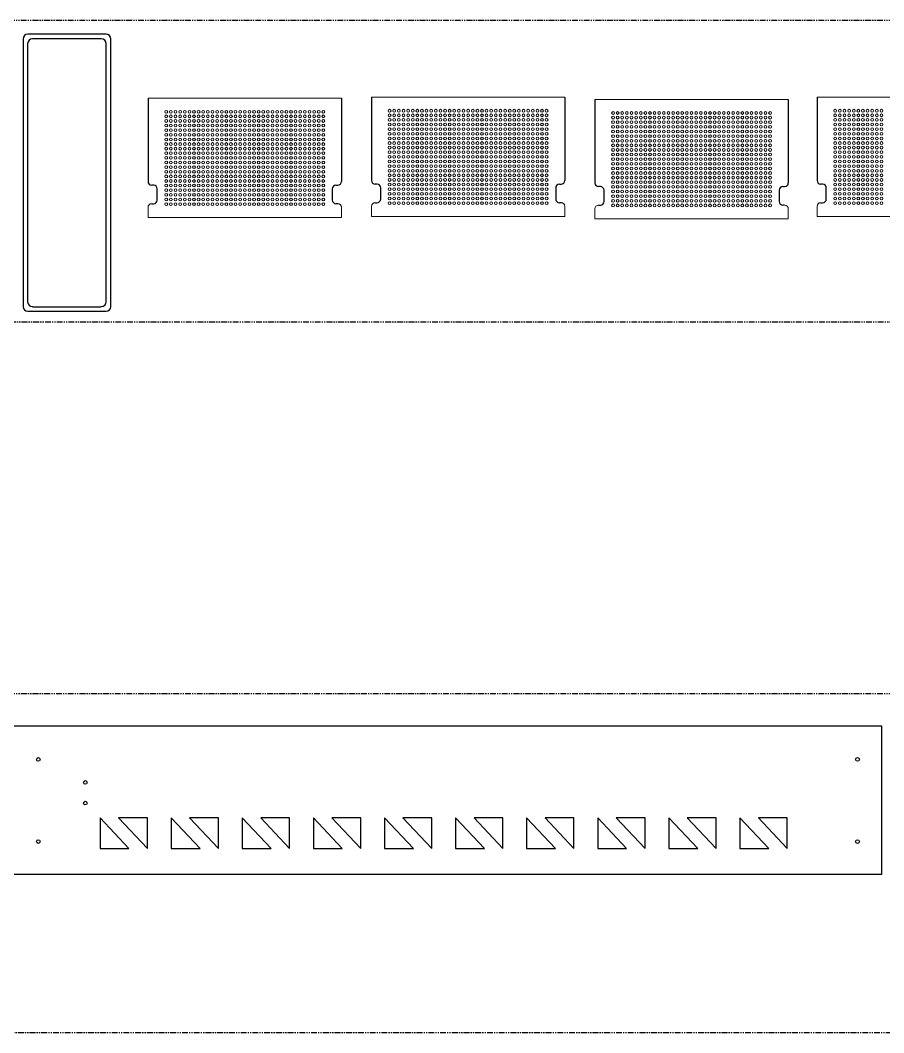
# Model space of a CAD drawing. Header units: millimetres. Extents: x -7 to 2412, y -1919 to -35.
# Drawn here: x 465 to 1400, y -1919 to -822 of the extents above; entities that cross this region are included whole.
import ezdxf

# ---------------------------------------------------------------- set-up
doc = ezdxf.new("R2010")
doc.units = ezdxf.units.MM
doc.linetypes.add('PHANTOM', pattern=[12.7, 6.35, -1.27, 1.27, -1.27, 1.27, -1.27])
doc.layers.add('Network', color=7, linetype='PHANTOM')
doc.layers.add('Outer Shell', color=10, linetype='Continuous')

# ---------------------------------------------------------------- blocks, each defined once
blk = doc.blocks.new('*U42')
at = {"layer": 'Outer Shell'}
for p, q in [((-51.3, 33.2), (-51.3, 0)), ((-20, 0), (-51.3, 33.2)), ((0, 33.2), (-31.3, 33.2)), ((-31.3, 33.2), (0, 0)), ((0, 0), (0, 33.2)), ((-51.3, 0), (-20, 0))]:
    blk.add_line(p, q, dxfattribs=at)
blk = doc.blocks.new('*U43')
at = {"layer": 'Network', "color": 0, "linetype": 'ByBlock', "lineweight": -2, "transparency": 16777216}
for p in [(569, -284.4), (646, -284.4), (723, -284.4), (800, -284.4), (877, -284.4), (954, -284.4), (1030.9, -284.4), (1107.9, -284.4), (1184.9, -284.4), (1261.9, -284.4)]:
    blk.add_blockref('*U42', p, dxfattribs=at)

msp = doc.modelspace()

# ---------------------------------------------------------------- linework, layer by layer
at = {"layer": 'Network'}
for points in [[(439.8, -822.3), (1628.1, -822.3), (1628.1, -1149.3), (439.8, -1149.3)], [(-4.6, -1551.3), (2411.5, -1551.3), (2411.5, -1918.6), (-4.6, -1918.6)]]:
    msp.add_lwpolyline(points, close=True, dxfattribs=at)
at = {"layer": 'Outer Shell'}
for p, q in [((552.4, -842.4), (477.9, -842.4)), ((472.7, -1127.1), (472.7, -847.6)), ((557.7, -1127.1), (557.7, -847.6)), ((603, -906.6), (603, -996.9)), ((812.5, -906.6), (812.5, -996.9)), ((844.9, -905.5), (844.9, -995.8)), ((1054.4, -905.5), (1054.4, -995.8)), ((1086.8, -908.1), (1086.8, -998.4)), ((1296.3, -908.1), (1296.3, -998.4)), ((1327.4, -905.5), (1327.4, -995.8)), ((609, -1000.9), (607, -1000.9)), ((613, -1016.9), (613, -1004.9)), ((802.5, -1004.9), (802.5, -1016.9)), ((806.5, -1000.9), (808.5, -1000.9)), ((850.9, -999.8), (848.9, -999.8)), ((854.9, -1015.8), (854.9, -1003.8)), ((1044.4, -1003.8), (1044.4, -1015.8)), ((1048.4, -999.8), (1050.4, -999.8)), ((1092.8, -1002.4), (1090.8, -1002.4)), ((1096.8, -1018.4), (1096.8, -1006.4)), ((1286.3, -1006.4), (1286.3, -1018.4)), ((1290.3, -1002.4), (1292.3, -1002.4)), ((1333.4, -999.8), (1331.4, -999.8)), ((1337.4, -1015.8), (1337.4, -1003.8)), ((607, -1020.9), (609, -1020.9)), ((808.5, -1020.9), (806.5, -1020.9)), ((848.9, -1019.8), (850.9, -1019.8)), ((1050.4, -1019.8), (1048.4, -1019.8)), ((1090.8, -1022.4), (1092.8, -1022.4)), ((1292.3, -1022.4), (1290.3, -1022.4)), ((1331.4, -1019.8), (1333.4, -1019.8)), ((477.9, -1132.4), (552.4, -1132.4)), ((1397.7, -1586.7), (457.7, -1586.7)), ((1397.7, -1746.7), (1397.7, -1586.7)), ((535.1, -1647.6), (535.1, -1647.6)), ((535.1, -1669.9), (535.1, -1669.9)), ((480.2, -1711.6), (480.2, -1711.6)), ((480.2, -1711.6), (480.2, -1711.6)), ((457.7, -1746.7), (1397.7, -1746.7)), ((646.3, -1746.7), (1397.7, -1746.7))]:
    msp.add_line(p, q, dxfattribs=at)
at = {"layer": 'Outer Shell', "linetype": 'Continuous', "lineweight": 15}
for p, q in [((603, -906.6), (812.5, -906.6)), ((844.9, -905.5), (1054.4, -905.5)), ((1086.8, -908.1), (1296.3, -908.1)), ((1327.4, -905.5), (1536.9, -905.5)), ((603, -1035.9), (603, -1024.9)), ((812.5, -1035.9), (812.5, -1024.9)), ((844.9, -1034.8), (844.9, -1023.8)), ((1054.4, -1034.8), (1054.4, -1023.8)), ((1086.8, -1037.4), (1086.8, -1026.4)), ((1296.3, -1037.4), (1296.3, -1026.4)), ((1327.4, -1034.8), (1327.4, -1023.8)), ((603, -1035.9), (812.5, -1035.9)), ((844.9, -1034.8), (1054.4, -1034.8)), ((1086.8, -1037.4), (1296.3, -1037.4)), ((1327.4, -1034.8), (1536.9, -1034.8))]:
    msp.add_line(p, q, dxfattribs=at)
at = {"layer": 'Outer Shell'}
for points in [[(467.7, -842.4), (467.7, -1132.4)], [(557.7, -837.4), (472.7, -837.4)], [(562.7, -1132.4), (562.7, -842.4)], [(472.7, -1137.4), (557.7, -1137.4)]]:
    msp.add_lwpolyline(points, dxfattribs=at)
at = {"layer": 'Outer Shell', "linetype": 'Continuous', "lineweight": 15}
for centre in [(622.8, -921.3), (627.8, -921.3), (632.8, -921.3), (637.8, -921.3), (642.8, -921.3), (647.8, -921.3), (652.8, -921.3), (657.8, -921.3), (662.8, -921.3), (667.8, -921.3), (672.8, -921.3), (677.8, -921.3), (682.8, -921.3), (687.8, -921.3), (692.8, -921.3), (697.8, -921.3), (702.8, -921.3), (707.8, -921.3), (712.8, -921.3), (717.8, -921.3), (722.8, -921.3), (727.8, -921.3), (732.8, -921.3), (737.8, -921.3), (742.8, -921.3), (747.8, -921.3), (752.8, -921.3), (757.8, -921.3), (762.8, -921.3), (767.8, -921.3), (772.8, -921.3), (777.8, -921.3), (782.8, -921.3), (787.8, -921.3), (792.8, -921.3), (864.6, -920.2), (869.6, -920.2), (874.6, -920.2), (879.6, -920.2), (884.6, -920.2), (889.6, -920.2), (894.6, -920.2), (899.6, -920.2), (904.6, -920.2), (909.6, -920.2), (914.6, -920.2), (919.6, -920.2), (924.6, -920.2), (929.6, -920.2), (934.6, -920.2), (939.6, -920.2), (944.6, -920.2), (949.6, -920.2), (954.6, -920.2), (959.6, -920.2), (964.6, -920.2), (969.6, -920.2), (974.6, -920.2), (979.6, -920.2), (984.6, -920.2), (989.6, -920.2), (994.6, -920.2), (999.6, -920.2), (1004.6, -920.2), (1009.6, -920.2), (1014.6, -920.2), (1019.6, -920.2), (1024.6, -920.2), (1029.6, -920.2), (1034.6, -920.2), (1347.1, -920.2), (1352.1, -920.2), (1357.1, -920.2), (1362.1, -920.2), (1367.1, -920.2), (1372.1, -920.2), (1377.1, -920.2), (1382.1, -920.2), (1387.1, -920.2), (1392.1, -920.2), (1397.1, -920.2), (622.8, -926.3), (622.8, -931.3), (627.8, -926.3), (627.8, -931.3), (632.8, -926.3), (632.8, -931.3), (637.8, -926.3), (637.8, -931.3), (642.8, -926.3), (642.8, -931.3), (647.8, -926.3), (647.8, -931.3), (652.8, -926.3), (652.8, -931.3), (657.8, -926.3), (657.8, -931.3), (662.8, -926.3), (662.8, -931.3), (667.8, -926.3), (667.8, -931.3), (672.8, -926.3), (672.8, -931.3), (677.8, -926.3), (677.8, -931.3), (682.8, -926.3), (682.8, -931.3), (687.8, -926.3), (687.8, -931.3), (692.8, -926.3), (692.8, -931.3), (697.8, -926.3), (697.8, -931.3), (702.8, -926.3), (702.8, -931.3), (707.8, -926.3), (707.8, -931.3), (712.8, -926.3), (712.8, -931.3), (717.8, -926.3), (717.8, -931.3), (722.8, -926.3), (722.8, -931.3), (727.8, -926.3), (727.8, -931.3), (732.8, -926.3), (732.8, -931.3), (737.8, -926.3), (737.8, -931.3), (742.8, -926.3), (742.8, -931.3), (747.8, -926.3), (747.8, -931.3), (752.8, -926.3), (752.8, -931.3), (757.8, -926.3), (757.8, -931.3), (762.8, -926.3), (762.8, -931.3), (767.8, -926.3), (767.8, -931.3), (772.8, -926.3), (772.8, -931.3), (777.8, -926.3), (777.8, -931.3), (782.8, -926.3), (782.8, -931.3), (787.8, -926.3), (787.8, -931.3), (792.8, -926.3), (792.8, -931.3), (864.6, -925.2), (864.6, -930.2), (869.6, -925.2), (869.6, -930.2), (874.6, -925.2), (874.6, -930.2), (879.6, -925.2), (879.6, -930.2), (884.6, -925.2), (884.6, -930.2), (889.6, -925.2), (889.6, -930.2), (894.6, -925.2), (894.6, -930.2), (899.6, -925.2), (899.6, -930.2), (904.6, -925.2), (904.6, -930.2), (909.6, -925.2), (909.6, -930.2), (914.6, -925.2), (914.6, -930.2), (919.6, -925.2), (919.6, -930.2), (924.6, -925.2), (924.6, -930.2), (929.6, -925.2), (929.6, -930.2), (934.6, -925.2), (934.6, -930.2), (939.6, -925.2), (939.6, -930.2), (944.6, -925.2), (944.6, -930.2), (949.6, -925.2), (949.6, -930.2), (954.6, -925.2), (954.6, -930.2), (959.6, -925.2), (959.6, -930.2), (964.6, -925.2), (964.6, -930.2), (969.6, -925.2), (969.6, -930.2), (974.6, -925.2), (974.6, -930.2), (979.6, -925.2), (979.6, -930.2), (984.6, -925.2), (984.6, -930.2), (989.6, -925.2), (989.6, -930.2), (994.6, -925.2), (994.6, -930.2), (999.6, -925.2), (999.6, -930.2), (1004.6, -925.2), (1004.6, -930.2), (1009.6, -925.2), (1009.6, -930.2), (1014.6, -925.2), (1014.6, -930.2), (1019.6, -925.2), (1019.6, -930.2), (1024.6, -925.2), (1024.6, -930.2), (1029.6, -925.2), (1029.6, -930.2), (1034.6, -925.2), (1034.6, -930.2), (1106.5, -922.7), (1106.5, -927.7), (1106.5, -932.7), (1111.5, -922.7), (1111.5, -927.7), (1111.5, -932.7), (1116.5, -922.7), (1116.5, -927.7), (1116.5, -932.7), (1121.5, -922.7), (1121.5, -927.7), (1121.5, -932.7), (1126.5, -922.7), (1126.5, -927.7), (1126.5, -932.7), (1131.5, -922.7), (1131.5, -927.7), (1131.5, -932.7), (1136.5, -922.7), (1136.5, -927.7), (1136.5, -932.7), (1141.5, -922.7), (1141.5, -927.7), (1141.5, -932.7), (1146.5, -922.7), (1146.5, -927.7), (1146.5, -932.7), (1151.5, -922.7), (1151.5, -927.7), (1151.5, -932.7), (1156.5, -922.7), (1156.5, -927.7), (1156.5, -932.7), (1161.5, -922.7), (1161.5, -927.7), (1161.5, -932.7), (1166.5, -922.7), (1166.5, -927.7), (1166.5, -932.7), (1171.5, -922.7), (1171.5, -927.7), (1171.5, -932.7), (1176.5, -922.7), (1176.5, -927.7), (1176.5, -932.7), (1181.5, -922.7), (1181.5, -927.7), (1181.5, -932.7), (1186.5, -922.7), (1186.5, -927.7), (1186.5, -932.7), (1191.5, -922.7), (1191.5, -927.7), (1191.5, -932.7), (1196.5, -922.7), (1196.5, -927.7), (1196.5, -932.7), (1201.5, -922.7), (1201.5, -927.7), (1201.5, -932.7), (1206.5, -922.7), (1206.5, -927.7), (1206.5, -932.7), (1211.5, -922.7), (1211.5, -927.7), (1211.5, -932.7), (1216.5, -922.7), (1216.5, -927.7), (1216.5, -932.7), (1221.5, -922.7), (1221.5, -927.7), (1221.5, -932.7), (1226.5, -922.7), (1226.5, -927.7), (1226.5, -932.7), (1231.5, -922.7), (1231.5, -927.7), (1231.5, -932.7), (1236.5, -922.7), (1236.5, -927.7), (1236.5, -932.7), (1241.5, -922.7), (1241.5, -927.7), (1241.5, -932.7), (1246.5, -922.7), (1246.5, -927.7), (1246.5, -932.7), (1251.5, -922.7), (1251.5, -927.7), (1251.5, -932.7), (1256.5, -922.7), (1256.5, -927.7), (1256.5, -932.7), (1261.5, -922.7), (1261.5, -927.7), (1261.5, -932.7), (1266.5, -922.7), (1266.5, -927.7), (1266.5, -932.7), (1271.5, -922.7), (1271.5, -927.7), (1271.5, -932.7), (1276.5, -922.7), (1276.5, -927.7), (1276.5, -932.7), (1347.1, -925.2), (1347.1, -930.2), (1352.1, -925.2), (1352.1, -930.2), (1357.1, -925.2), (1357.1, -930.2), (1362.1, -925.2), (1362.1, -930.2), (1367.1, -925.2), (1367.1, -930.2), (1372.1, -925.2), (1372.1, -930.2), (1377.1, -925.2), (1377.1, -930.2), (1382.1, -925.2), (1382.1, -930.2), (1387.1, -925.2), (1387.1, -930.2), (1392.1, -925.2), (1392.1, -930.2), (1397.1, -925.2), (1397.1, -930.2), (622.8, -936.3), (622.8, -941.3), (627.8, -936.3), (627.8, -941.3), (632.8, -936.3), (632.8, -941.3), (637.8, -936.3), (637.8, -941.3), (642.8, -936.3), (642.8, -941.3), (647.8, -936.3), (647.8, -941.3), (652.8, -936.3), (652.8, -941.3), (657.8, -936.3), (657.8, -941.3), (662.8, -936.3), (662.8, -941.3), (667.8, -936.3), (667.8, -941.3), (672.8, -936.3), (672.8, -941.3), (677.8, -936.3), (677.8, -941.3), (682.8, -936.3), (682.8, -941.3), (687.8, -936.3), (687.8, -941.3), (692.8, -936.3), (692.8, -941.3), (697.8, -936.3), (697.8, -941.3), (702.8, -936.3), (702.8, -941.3), (707.8, -936.3), (707.8, -941.3), (712.8, -936.3), (712.8, -941.3), (717.8, -936.3), (717.8, -941.3), (722.8, -936.3), (722.8, -941.3), (727.8, -936.3), (727.8, -941.3), (732.8, -936.3), (732.8, -941.3), (737.8, -936.3), (737.8, -941.3), (742.8, -936.3), (742.8, -941.3), (747.8, -936.3), (747.8, -941.3), (752.8, -936.3), (752.8, -941.3), (757.8, -936.3), (757.8, -941.3), (762.8, -936.3), (762.8, -941.3), (767.8, -936.3), (767.8, -941.3), (772.8, -936.3), (772.8, -941.3), (777.8, -936.3), (777.8, -941.3), (782.8, -936.3), (782.8, -941.3), (787.8, -936.3), (787.8, -941.3), (792.8, -936.3), (792.8, -941.3), (864.6, -935.2), (864.6, -940.2), (869.6, -935.2), (869.6, -940.2), (874.6, -935.2), (874.6, -940.2), (879.6, -935.2), (879.6, -940.2), (884.6, -935.2), (884.6, -940.2), (889.6, -935.2), (889.6, -940.2), (894.6, -935.2), (894.6, -940.2), (899.6, -935.2), (899.6, -940.2), (904.6, -935.2), (904.6, -940.2), (909.6, -935.2), (909.6, -940.2), (914.6, -935.2), (914.6, -940.2), (919.6, -935.2), (919.6, -940.2), (924.6, -935.2), (924.6, -940.2), (929.6, -935.2), (929.6, -940.2), (934.6, -935.2), (934.6, -940.2), (939.6, -935.2), (939.6, -940.2), (944.6, -935.2), (944.6, -940.2), (949.6, -935.2), (949.6, -940.2), (954.6, -935.2), (954.6, -940.2), (959.6, -935.2), (959.6, -940.2), (964.6, -935.2), (964.6, -940.2), (969.6, -935.2), (969.6, -940.2), (974.6, -935.2), (974.6, -940.2), (979.6, -935.2), (979.6, -940.2), (984.6, -935.2), (984.6, -940.2), (989.6, -935.2), (989.6, -940.2), (994.6, -935.2), (994.6, -940.2), (999.6, -935.2), (999.6, -940.2), (1004.6, -935.2), (1004.6, -940.2), (1009.6, -935.2), (1009.6, -940.2), (1014.6, -935.2), (1014.6, -940.2), (1019.6, -935.2), (1019.6, -940.2), (1024.6, -935.2), (1024.6, -940.2), (1029.6, -935.2), (1029.6, -940.2), (1034.6, -935.2), (1034.6, -940.2), (1106.5, -937.7), (1106.5, -942.7), (1111.5, -937.7), (1111.5, -942.7), (1116.5, -937.7), (1116.5, -942.7), (1121.5, -937.7), (1121.5, -942.7), (1126.5, -937.7), (1126.5, -942.7), (1131.5, -937.7), (1131.5, -942.7), (1136.5, -937.7), (1136.5, -942.7), (1141.5, -937.7), (1141.5, -942.7), (1146.5, -937.7), (1146.5, -942.7), (1151.5, -937.7), (1151.5, -942.7), (1156.5, -937.7), (1156.5, -942.7), (1161.5, -937.7), (1161.5, -942.7), (1166.5, -937.7), (1166.5, -942.7), (1171.5, -937.7), (1171.5, -942.7), (1176.5, -937.7), (1176.5, -942.7), (1181.5, -937.7), (1181.5, -942.7), (1186.5, -937.7), (1186.5, -942.7), (1191.5, -937.7), (1191.5, -942.7), (1196.5, -937.7), (1196.5, -942.7), (1201.5, -937.7), (1201.5, -942.7), (1206.5, -937.7), (1206.5, -942.7), (1211.5, -937.7), (1211.5, -942.7), (1216.5, -937.7), (1216.5, -942.7), (1221.5, -937.7), (1221.5, -942.7), (1226.5, -937.7), (1226.5, -942.7), (1231.5, -937.7), (1231.5, -942.7), (1236.5, -937.7), (1236.5, -942.7), (1241.5, -937.7), (1241.5, -942.7), (1246.5, -937.7), (1246.5, -942.7), (1251.5, -937.7), (1251.5, -942.7), (1256.5, -937.7), (1256.5, -942.7), (1261.5, -937.7), (1261.5, -942.7), (1266.5, -937.7), (1266.5, -942.7), (1271.5, -937.7), (1271.5, -942.7), (1276.5, -937.7), (1276.5, -942.7), (1347.1, -935.2), (1347.1, -940.2), (1352.1, -935.2), (1352.1, -940.2), (1357.1, -935.2), (1357.1, -940.2), (1362.1, -935.2), (1362.1, -940.2), (1367.1, -935.2), (1367.1, -940.2), (1372.1, -935.2), (1372.1, -940.2), (1377.1, -935.2), (1377.1, -940.2), (1382.1, -935.2), (1382.1, -940.2), (1387.1, -935.2), (1387.1, -940.2), (1392.1, -935.2), (1392.1, -940.2), (1397.1, -935.2), (1397.1, -940.2), (622.8, -946.3), (622.8, -951.3), (627.8, -946.3), (627.8, -951.3), (632.8, -946.3), (632.8, -951.3), (637.8, -946.3), (637.8, -951.3), (642.8, -946.3), (642.8, -951.3), (647.8, -946.3), (647.8, -951.3), (652.8, -946.3), (652.8, -951.3), (657.8, -946.3), (657.8, -951.3), (662.8, -946.3), (662.8, -951.3), (667.8, -946.3), (667.8, -951.3), (672.8, -946.3), (672.8, -951.3), (677.8, -946.3), (677.8, -951.3), (682.8, -946.3), (682.8, -951.3), (687.8, -946.3), (687.8, -951.3), (692.8, -946.3), (692.8, -951.3), (697.8, -946.3), (697.8, -951.3), (702.8, -946.3), (702.8, -951.3), (707.8, -946.3), (707.8, -951.3), (712.8, -946.3), (712.8, -951.3), (717.8, -946.3), (717.8, -951.3), (722.8, -946.3), (722.8, -951.3), (727.8, -946.3), (727.8, -951.3), (732.8, -946.3), (732.8, -951.3), (737.8, -946.3), (737.8, -951.3), (742.8, -946.3), (742.8, -951.3), (747.8, -946.3), (747.8, -951.3), (752.8, -946.3), (752.8, -951.3), (757.8, -946.3), (757.8, -951.3), (762.8, -946.3), (762.8, -951.3), (767.8, -946.3), (767.8, -951.3), (772.8, -946.3), (772.8, -951.3), (777.8, -946.3), (777.8, -951.3), (782.8, -946.3), (782.8, -951.3), (787.8, -946.3), (787.8, -951.3), (792.8, -946.3), (792.8, -951.3), (864.6, -945.2), (864.6, -950.2), (864.6, -955.2), (869.6, -945.2), (869.6, -950.2), (869.6, -955.2), (874.6, -945.2), (874.6, -950.2), (874.6, -955.2), (879.6, -945.2), (879.6, -950.2), (879.6, -955.2), (884.6, -945.2), (884.6, -950.2), (884.6, -955.2), (889.6, -945.2), (889.6, -950.2), (889.6, -955.2), (894.6, -945.2), (894.6, -950.2), (894.6, -955.2), (899.6, -945.2), (899.6, -950.2), (899.6, -955.2), (904.6, -945.2), (904.6, -950.2), (904.6, -955.2), (909.6, -945.2), (909.6, -950.2), (909.6, -955.2), (914.6, -945.2), (914.6, -950.2), (914.6, -955.2), (919.6, -945.2), (919.6, -950.2), (919.6, -955.2), (924.6, -945.2), (924.6, -950.2), (924.6, -955.2), (929.6, -945.2), (929.6, -950.2), (929.6, -955.2), (934.6, -945.2), (934.6, -950.2), (934.6, -955.2), (939.6, -945.2), (939.6, -950.2), (939.6, -955.2), (944.6, -945.2), (944.6, -950.2), (944.6, -955.2), (949.6, -945.2), (949.6, -950.2), (949.6, -955.2), (954.6, -945.2), (954.6, -950.2), (954.6, -955.2), (959.6, -945.2), (959.6, -950.2), (959.6, -955.2), (964.6, -945.2), (964.6, -950.2), (964.6, -955.2), (969.6, -945.2), (969.6, -950.2), (969.6, -955.2), (974.6, -945.2), (974.6, -950.2), (974.6, -955.2), (979.6, -945.2), (979.6, -950.2), (979.6, -955.2), (984.6, -945.2), (984.6, -950.2), (984.6, -955.2), (989.6, -945.2), (989.6, -950.2), (989.6, -955.2), (994.6, -945.2), (994.6, -950.2), (994.6, -955.2), (999.6, -945.2), (999.6, -950.2), (999.6, -955.2), (1004.6, -945.2), (1004.6, -950.2), (1004.6, -955.2), (1009.6, -945.2), (1009.6, -950.2), (1009.6, -955.2), (1014.6, -945.2), (1014.6, -950.2), (1014.6, -955.2), (1019.6, -945.2), (1019.6, -950.2), (1019.6, -955.2), (1024.6, -945.2), (1024.6, -950.2), (1024.6, -955.2), (1029.6, -945.2), (1029.6, -950.2), (1029.6, -955.2), (1034.6, -945.2), (1034.6, -950.2), (1034.6, -955.2), (1106.5, -947.7), (1106.5, -952.7), (1111.5, -947.7), (1111.5, -952.7), (1116.5, -947.7), (1116.5, -952.7), (1121.5, -947.7), (1121.5, -952.7), (1126.5, -947.7), (1126.5, -952.7), (1131.5, -947.7), (1131.5, -952.7), (1136.5, -947.7), (1136.5, -952.7), (1141.5, -947.7), (1141.5, -952.7), (1146.5, -947.7), (1146.5, -952.7), (1151.5, -947.7), (1151.5, -952.7), (1156.5, -947.7), (1156.5, -952.7), (1161.5, -947.7), (1161.5, -952.7), (1166.5, -947.7), (1166.5, -952.7), (1171.5, -947.7), (1171.5, -952.7), (1176.5, -947.7), (1176.5, -952.7), (1181.5, -947.7), (1181.5, -952.7), (1186.5, -947.7), (1186.5, -952.7), (1191.5, -947.7), (1191.5, -952.7), (1196.5, -947.7), (1196.5, -952.7), (1201.5, -947.7), (1201.5, -952.7), (1206.5, -947.7), (1206.5, -952.7), (1211.5, -947.7), (1211.5, -952.7), (1216.5, -947.7), (1216.5, -952.7), (1221.5, -947.7), (1221.5, -952.7), (1226.5, -947.7), (1226.5, -952.7), (1231.5, -947.7), (1231.5, -952.7), (1236.5, -947.7), (1236.5, -952.7), (1241.5, -947.7), (1241.5, -952.7), (1246.5, -947.7), (1246.5, -952.7), (1251.5, -947.7), (1251.5, -952.7), (1256.5, -947.7), (1256.5, -952.7), (1261.5, -947.7), (1261.5, -952.7), (1266.5, -947.7), (1266.5, -952.7), (1271.5, -947.7), (1271.5, -952.7), (1276.5, -947.7), (1276.5, -952.7), (1347.1, -945.2), (1347.1, -950.2), (1347.1, -955.2), (1352.1, -945.2), (1352.1, -950.2), (1352.1, -955.2), (1357.1, -945.2), (1357.1, -950.2), (1357.1, -955.2), (1362.1, -945.2), (1362.1, -950.2), (1362.1, -955.2), (1367.1, -945.2), (1367.1, -950.2), (1367.1, -955.2), (1372.1, -945.2), (1372.1, -950.2), (1372.1, -955.2), (1377.1, -945.2), (1377.1, -950.2), (1377.1, -955.2), (1382.1, -945.2), (1382.1, -950.2), (1382.1, -955.2), (1387.1, -945.2), (1387.1, -950.2), (1387.1, -955.2), (1392.1, -945.2), (1392.1, -950.2), (1392.1, -955.2), (1397.1, -945.2), (1397.1, -950.2), (1397.1, -955.2), (622.8, -956.3), (622.8, -961.3), (627.8, -956.3), (627.8, -961.3), (632.8, -956.3), (632.8, -961.3), (637.8, -956.3), (637.8, -961.3), (642.8, -956.3), (642.8, -961.3), (647.8, -956.3), (647.8, -961.3), (652.8, -956.3), (652.8, -961.3), (657.8, -956.3), (657.8, -961.3), (662.8, -956.3), (662.8, -961.3), (667.8, -956.3), (667.8, -961.3), (672.8, -956.3), (672.8, -961.3), (677.8, -956.3), (677.8, -961.3), (682.8, -956.3), (682.8, -961.3), (687.8, -956.3), (687.8, -961.3), (692.8, -956.3), (692.8, -961.3), (697.8, -956.3), (697.8, -961.3), (702.8, -956.3), (702.8, -961.3), (707.8, -956.3), (707.8, -961.3), (712.8, -956.3), (712.8, -961.3), (717.8, -956.3), (717.8, -961.3), (722.8, -956.3), (722.8, -961.3), (727.8, -956.3), (727.8, -961.3), (732.8, -956.3), (732.8, -961.3), (737.8, -956.3), (737.8, -961.3), (742.8, -956.3), (742.8, -961.3), (747.8, -956.3), (747.8, -961.3), (752.8, -956.3), (752.8, -961.3), (757.8, -956.3), (757.8, -961.3), (762.8, -956.3), (762.8, -961.3), (767.8, -956.3), (767.8, -961.3), (772.8, -956.3), (772.8, -961.3), (777.8, -956.3), (777.8, -961.3), (782.8, -956.3), (782.8, -961.3), (787.8, -956.3), (787.8, -961.3), (792.8, -956.3), (792.8, -961.3), (864.6, -960.2), (864.6, -965.2), (869.6, -960.2), (869.6, -965.2), (874.6, -960.2), (874.6, -965.2), (879.6, -960.2), (879.6, -965.2), (884.6, -960.2), (884.6, -965.2), (889.6, -960.2), (889.6, -965.2), (894.6, -960.2), (894.6, -965.2), (899.6, -960.2), (899.6, -965.2), (904.6, -960.2), (904.6, -965.2), (909.6, -960.2), (909.6, -965.2), (914.6, -960.2), (914.6, -965.2), (919.6, -960.2), (919.6, -965.2), (924.6, -960.2), (924.6, -965.2), (929.6, -960.2), (929.6, -965.2), (934.6, -960.2), (934.6, -965.2), (939.6, -960.2), (939.6, -965.2), (944.6, -960.2), (944.6, -965.2), (949.6, -960.2), (949.6, -965.2), (954.6, -960.2), (954.6, -965.2), (959.6, -960.2), (959.6, -965.2), (964.6, -960.2), (964.6, -965.2), (969.6, -960.2), (969.6, -965.2), (974.6, -960.2), (974.6, -965.2), (979.6, -960.2), (979.6, -965.2), (984.6, -960.2), (984.6, -965.2), (989.6, -960.2), (989.6, -965.2), (994.6, -960.2), (994.6, -965.2), (999.6, -960.2), (999.6, -965.2), (1004.6, -960.2), (1004.6, -965.2), (1009.6, -960.2), (1009.6, -965.2), (1014.6, -960.2), (1014.6, -965.2), (1019.6, -960.2), (1019.6, -965.2), (1024.6, -960.2), (1024.6, -965.2), (1029.6, -960.2), (1029.6, -965.2), (1034.6, -960.2), (1034.6, -965.2), (1106.5, -957.7), (1106.5, -962.7), (1111.5, -957.7), (1111.5, -962.7), (1116.5, -957.7), (1116.5, -962.7), (1121.5, -957.7), (1121.5, -962.7), (1126.5, -957.7), (1126.5, -962.7), (1131.5, -957.7), (1131.5, -962.7), (1136.5, -957.7), (1136.5, -962.7), (1141.5, -957.7), (1141.5, -962.7), (1146.5, -957.7), (1146.5, -962.7), (1151.5, -957.7), (1151.5, -962.7), (1156.5, -957.7), (1156.5, -962.7), (1161.5, -957.7), (1161.5, -962.7), (1166.5, -957.7), (1166.5, -962.7), (1171.5, -957.7), (1171.5, -962.7), (1176.5, -957.7), (1176.5, -962.7), (1181.5, -957.7), (1181.5, -962.7), (1186.5, -957.7), (1186.5, -962.7), (1191.5, -957.7), (1191.5, -962.7), (1196.5, -957.7), (1196.5, -962.7), (1201.5, -957.7), (1201.5, -962.7), (1206.5, -957.7), (1206.5, -962.7), (1211.5, -957.7), (1211.5, -962.7), (1216.5, -957.7), (1216.5, -962.7), (1221.5, -957.7), (1221.5, -962.7), (1226.5, -957.7), (1226.5, -962.7), (1231.5, -957.7), (1231.5, -962.7), (1236.5, -957.7), (1236.5, -962.7), (1241.5, -957.7), (1241.5, -962.7), (1246.5, -957.7), (1246.5, -962.7), (1251.5, -957.7), (1251.5, -962.7), (1256.5, -957.7), (1256.5, -962.7), (1261.5, -957.7), (1261.5, -962.7), (1266.5, -957.7), (1266.5, -962.7), (1271.5, -957.7), (1271.5, -962.7), (1276.5, -957.7), (1276.5, -962.7), (1347.1, -960.2), (1347.1, -965.2), (1352.1, -960.2), (1352.1, -965.2), (1357.1, -960.2), (1357.1, -965.2), (1362.1, -960.2), (1362.1, -965.2), (1367.1, -960.2), (1367.1, -965.2), (1372.1, -960.2), (1372.1, -965.2), (1377.1, -960.2), (1377.1, -965.2), (1382.1, -960.2), (1382.1, -965.2), (1387.1, -960.2), (1387.1, -965.2), (1392.1, -960.2), (1392.1, -965.2), (1397.1, -960.2), (1397.1, -965.2), (622.8, -966.3), (622.8, -971.3), (622.8, -976.3), (627.8, -966.3), (627.8, -971.3), (627.8, -976.3), (632.8, -966.3), (632.8, -971.3), (632.8, -976.3), (637.8, -966.3), (637.8, -971.3), (637.8, -976.3), (642.8, -966.3), (642.8, -971.3), (642.8, -976.3), (647.8, -966.3), (647.8, -971.3), (647.8, -976.3), (652.8, -966.3), (652.8, -971.3), (652.8, -976.3), (657.8, -966.3), (657.8, -971.3), (657.8, -976.3), (662.8, -966.3), (662.8, -971.3), (662.8, -976.3), (667.8, -966.3), (667.8, -971.3), (667.8, -976.3), (672.8, -966.3), (672.8, -971.3), (672.8, -976.3), (677.8, -966.3), (677.8, -971.3), (677.8, -976.3), (682.8, -966.3), (682.8, -971.3), (682.8, -976.3), (687.8, -966.3), (687.8, -971.3), (687.8, -976.3), (692.8, -966.3), (692.8, -971.3), (692.8, -976.3), (697.8, -966.3), (697.8, -971.3), (697.8, -976.3), (702.8, -966.3), (702.8, -971.3), (702.8, -976.3), (707.8, -966.3), (707.8, -971.3), (707.8, -976.3), (712.8, -966.3), (712.8, -971.3), (712.8, -976.3), (717.8, -966.3), (717.8, -971.3), (717.8, -976.3), (722.8, -966.3), (722.8, -971.3), (722.8, -976.3), (727.8, -966.3), (727.8, -971.3), (727.8, -976.3), (732.8, -966.3), (732.8, -971.3), (732.8, -976.3), (737.8, -966.3), (737.8, -971.3), (737.8, -976.3), (742.8, -966.3), (742.8, -971.3), (742.8, -976.3), (747.8, -966.3), (747.8, -971.3), (747.8, -976.3), (752.8, -966.3), (752.8, -971.3), (752.8, -976.3), (757.8, -966.3), (757.8, -971.3), (757.8, -976.3), (762.8, -966.3), (762.8, -971.3), (762.8, -976.3), (767.8, -966.3), (767.8, -971.3), (767.8, -976.3), (772.8, -966.3), (772.8, -971.3), (772.8, -976.3), (777.8, -966.3), (777.8, -971.3), (777.8, -976.3), (782.8, -966.3), (782.8, -971.3), (782.8, -976.3), (787.8, -966.3), (787.8, -971.3), (787.8, -976.3), (792.8, -966.3), (792.8, -971.3), (792.8, -976.3), (864.6, -970.2), (864.6, -975.2), (869.6, -970.2), (869.6, -975.2), (874.6, -970.2), (874.6, -975.2), (879.6, -970.2), (879.6, -975.2), (884.6, -970.2), (884.6, -975.2), (889.6, -970.2), (889.6, -975.2), (894.6, -970.2), (894.6, -975.2), (899.6, -970.2), (899.6, -975.2), (904.6, -970.2), (904.6, -975.2), (909.6, -970.2), (909.6, -975.2), (914.6, -970.2), (914.6, -975.2), (919.6, -970.2), (919.6, -975.2), (924.6, -970.2), (924.6, -975.2), (929.6, -970.2), (929.6, -975.2), (934.6, -970.2), (934.6, -975.2), (939.6, -970.2), (939.6, -975.2), (944.6, -970.2), (944.6, -975.2), (949.6, -970.2), (949.6, -975.2), (954.6, -970.2), (954.6, -975.2), (959.6, -970.2), (959.6, -975.2), (964.6, -970.2), (964.6, -975.2), (969.6, -970.2), (969.6, -975.2), (974.6, -970.2), (974.6, -975.2), (979.6, -970.2), (979.6, -975.2), (984.6, -970.2), (984.6, -975.2), (989.6, -970.2), (989.6, -975.2), (994.6, -970.2), (994.6, -975.2), (999.6, -970.2), (999.6, -975.2), (1004.6, -970.2), (1004.6, -975.2), (1009.6, -970.2), (1009.6, -975.2), (1014.6, -970.2), (1014.6, -975.2), (1019.6, -970.2), (1019.6, -975.2), (1024.6, -970.2), (1024.6, -975.2), (1029.6, -970.2), (1029.6, -975.2), (1034.6, -970.2), (1034.6, -975.2), (1106.5, -967.7), (1106.5, -972.7), (1111.5, -967.7), (1111.5, -972.7), (1116.5, -967.7), (1116.5, -972.7), (1121.5, -967.7), (1121.5, -972.7), (1126.5, -967.7), (1126.5, -972.7), (1131.5, -967.7), (1131.5, -972.7), (1136.5, -967.7), (1136.5, -972.7), (1141.5, -967.7), (1141.5, -972.7), (1146.5, -967.7), (1146.5, -972.7), (1151.5, -967.7), (1151.5, -972.7), (1156.5, -967.7), (1156.5, -972.7), (1161.5, -967.7), (1161.5, -972.7), (1166.5, -967.7), (1166.5, -972.7), (1171.5, -967.7), (1171.5, -972.7), (1176.5, -967.7), (1176.5, -972.7), (1181.5, -967.7), (1181.5, -972.7), (1186.5, -967.7), (1186.5, -972.7), (1191.5, -967.7), (1191.5, -972.7), (1196.5, -967.7), (1196.5, -972.7), (1201.5, -967.7), (1201.5, -972.7), (1206.5, -967.7), (1206.5, -972.7), (1211.5, -967.7), (1211.5, -972.7), (1216.5, -967.7), (1216.5, -972.7), (1221.5, -967.7), (1221.5, -972.7), (1226.5, -967.7), (1226.5, -972.7), (1231.5, -967.7), (1231.5, -972.7), (1236.5, -967.7), (1236.5, -972.7), (1241.5, -967.7), (1241.5, -972.7), (1246.5, -967.7), (1246.5, -972.7), (1251.5, -967.7), (1251.5, -972.7), (1256.5, -967.7), (1256.5, -972.7), (1261.5, -967.7), (1261.5, -972.7), (1266.5, -967.7), (1266.5, -972.7), (1271.5, -967.7), (1271.5, -972.7), (1276.5, -967.7), (1276.5, -972.7), (1347.1, -970.2), (1347.1, -975.2), (1352.1, -970.2), (1352.1, -975.2), (1357.1, -970.2), (1357.1, -975.2), (1362.1, -970.2), (1362.1, -975.2), (1367.1, -970.2), (1367.1, -975.2), (1372.1, -970.2), (1372.1, -975.2), (1377.1, -970.2), (1377.1, -975.2), (1382.1, -970.2), (1382.1, -975.2), (1387.1, -970.2), (1387.1, -975.2), (1392.1, -970.2), (1392.1, -975.2), (1397.1, -970.2), (1397.1, -975.2), (622.8, -981.3), (622.8, -986.3), (627.8, -981.3), (627.8, -986.3), (632.8, -981.3), (632.8, -986.3), (637.8, -981.3), (637.8, -986.3), (642.8, -981.3), (642.8, -986.3), (647.8, -981.3), (647.8, -986.3), (652.8, -981.3), (652.8, -986.3), (657.8, -981.3), (657.8, -986.3), (662.8, -981.3), (662.8, -986.3), (667.8, -981.3), (667.8, -986.3), (672.8, -981.3), (672.8, -986.3), (677.8, -981.3), (677.8, -986.3), (682.8, -981.3), (682.8, -986.3), (687.8, -981.3), (687.8, -986.3), (692.8, -981.3), (692.8, -986.3), (697.8, -981.3), (697.8, -986.3), (702.8, -981.3), (702.8, -986.3), (707.8, -981.3), (707.8, -986.3), (712.8, -981.3), (712.8, -986.3), (717.8, -981.3), (717.8, -986.3), (722.8, -981.3), (722.8, -986.3), (727.8, -981.3), (727.8, -986.3), (732.8, -981.3), (732.8, -986.3), (737.8, -981.3), (737.8, -986.3), (742.8, -981.3), (742.8, -986.3), (747.8, -981.3), (747.8, -986.3), (752.8, -981.3), (752.8, -986.3), (757.8, -981.3), (757.8, -986.3), (762.8, -981.3), (762.8, -986.3), (767.8, -981.3), (767.8, -986.3), (772.8, -981.3), (772.8, -986.3), (777.8, -981.3), (777.8, -986.3), (782.8, -981.3), (782.8, -986.3), (787.8, -981.3), (787.8, -986.3), (792.8, -981.3), (792.8, -986.3), (864.6, -980.2), (864.6, -985.2), (869.6, -980.2), (869.6, -985.2), (874.6, -980.2), (874.6, -985.2), (879.6, -980.2), (879.6, -985.2), (884.6, -980.2), (884.6, -985.2), (889.6, -980.2), (889.6, -985.2), (894.6, -980.2), (894.6, -985.2), (899.6, -980.2), (899.6, -985.2), (904.6, -980.2), (904.6, -985.2), (909.6, -980.2), (909.6, -985.2), (914.6, -980.2), (914.6, -985.2), (919.6, -980.2), (919.6, -985.2), (924.6, -980.2), (924.6, -985.2), (929.6, -980.2), (929.6, -985.2), (934.6, -980.2), (934.6, -985.2), (939.6, -980.2), (939.6, -985.2), (944.6, -980.2), (944.6, -985.2), (949.6, -980.2), (949.6, -985.2), (954.6, -980.2), (954.6, -985.2), (959.6, -980.2), (959.6, -985.2), (964.6, -980.2), (964.6, -985.2), (969.6, -980.2), (969.6, -985.2), (974.6, -980.2), (974.6, -985.2), (979.6, -980.2), (979.6, -985.2), (984.6, -980.2), (984.6, -985.2), (989.6, -980.2), (989.6, -985.2), (994.6, -980.2), (994.6, -985.2), (999.6, -980.2), (999.6, -985.2), (1004.6, -980.2), (1004.6, -985.2), (1009.6, -980.2), (1009.6, -985.2), (1014.6, -980.2), (1014.6, -985.2), (1019.6, -980.2), (1019.6, -985.2), (1024.6, -980.2), (1024.6, -985.2), (1029.6, -980.2), (1029.6, -985.2), (1034.6, -980.2), (1034.6, -985.2), (1106.5, -977.7), (1106.5, -982.7), (1106.5, -987.7), (1111.5, -977.7), (1111.5, -982.7), (1111.5, -987.7), (1116.5, -977.7), (1116.5, -982.7), (1116.5, -987.7), (1121.5, -977.7), (1121.5, -982.7), (1121.5, -987.7), (1126.5, -977.7), (1126.5, -982.7), (1126.5, -987.7), (1131.5, -977.7), (1131.5, -982.7), (1131.5, -987.7), (1136.5, -977.7), (1136.5, -982.7), (1136.5, -987.7), (1141.5, -977.7), (1141.5, -982.7), (1141.5, -987.7), (1146.5, -977.7), (1146.5, -982.7), (1146.5, -987.7), (1151.5, -977.7), (1151.5, -982.7), (1151.5, -987.7), (1156.5, -977.7), (1156.5, -982.7), (1156.5, -987.7), (1161.5, -977.7), (1161.5, -982.7), (1161.5, -987.7), (1166.5, -977.7), (1166.5, -982.7), (1166.5, -987.7), (1171.5, -977.7), (1171.5, -982.7), (1171.5, -987.7), (1176.5, -977.7), (1176.5, -982.7), (1176.5, -987.7), (1181.5, -977.7), (1181.5, -982.7), (1181.5, -987.7), (1186.5, -977.7), (1186.5, -982.7), (1186.5, -987.7), (1191.5, -977.7), (1191.5, -982.7), (1191.5, -987.7), (1196.5, -977.7), (1196.5, -982.7), (1196.5, -987.7), (1201.5, -977.7), (1201.5, -982.7), (1201.5, -987.7), (1206.5, -977.7), (1206.5, -982.7), (1206.5, -987.7), (1211.5, -977.7), (1211.5, -982.7), (1211.5, -987.7), (1216.5, -977.7), (1216.5, -982.7), (1216.5, -987.7), (1221.5, -977.7), (1221.5, -982.7), (1221.5, -987.7), (1226.5, -977.7), (1226.5, -982.7), (1226.5, -987.7), (1231.5, -977.7), (1231.5, -982.7), (1231.5, -987.7), (1236.5, -977.7), (1236.5, -982.7), (1236.5, -987.7), (1241.5, -977.7), (1241.5, -982.7), (1241.5, -987.7), (1246.5, -977.7), (1246.5, -982.7), (1246.5, -987.7), (1251.5, -977.7), (1251.5, -982.7), (1251.5, -987.7), (1256.5, -977.7), (1256.5, -982.7), (1256.5, -987.7), (1261.5, -977.7), (1261.5, -982.7), (1261.5, -987.7), (1266.5, -977.7), (1266.5, -982.7), (1266.5, -987.7), (1271.5, -977.7), (1271.5, -982.7), (1271.5, -987.7), (1276.5, -977.7), (1276.5, -982.7), (1276.5, -987.7), (1347.1, -980.2), (1347.1, -985.2), (1352.1, -980.2), (1352.1, -985.2), (1357.1, -980.2), (1357.1, -985.2), (1362.1, -980.2), (1362.1, -985.2), (1367.1, -980.2), (1367.1, -985.2), (1372.1, -980.2), (1372.1, -985.2), (1377.1, -980.2), (1377.1, -985.2), (1382.1, -980.2), (1382.1, -985.2), (1387.1, -980.2), (1387.1, -985.2), (1392.1, -980.2), (1392.1, -985.2), (1397.1, -980.2), (1397.1, -985.2), (622.8, -991.3), (622.8, -996.3), (627.8, -991.3), (627.8, -996.3), (632.8, -991.3), (632.8, -996.3), (637.8, -991.3), (637.8, -996.3), (642.8, -991.3), (642.8, -996.3), (647.8, -991.3), (647.8, -996.3), (652.8, -991.3), (652.8, -996.3), (657.8, -991.3), (657.8, -996.3), (662.8, -991.3), (662.8, -996.3), (667.8, -991.3), (667.8, -996.3), (672.8, -991.3), (672.8, -996.3), (677.8, -991.3), (677.8, -996.3), (682.8, -991.3), (682.8, -996.3), (687.8, -991.3), (687.8, -996.3), (692.8, -991.3), (692.8, -996.3), (697.8, -991.3), (697.8, -996.3), (702.8, -991.3), (702.8, -996.3), (707.8, -991.3), (707.8, -996.3), (712.8, -991.3), (712.8, -996.3), (717.8, -991.3), (717.8, -996.3), (722.8, -991.3), (722.8, -996.3), (727.8, -991.3), (727.8, -996.3), (732.8, -991.3), (732.8, -996.3), (737.8, -991.3), (737.8, -996.3), (742.8, -991.3), (742.8, -996.3), (747.8, -991.3), (747.8, -996.3), (752.8, -991.3), (752.8, -996.3), (757.8, -991.3), (757.8, -996.3), (762.8, -991.3), (762.8, -996.3), (767.8, -991.3), (767.8, -996.3), (772.8, -991.3), (772.8, -996.3), (777.8, -991.3), (777.8, -996.3), (782.8, -991.3), (782.8, -996.3), (787.8, -991.3), (787.8, -996.3), (792.8, -991.3), (792.8, -996.3), (864.6, -990.2), (864.6, -995.2), (869.6, -990.2), (869.6, -995.2), (874.6, -990.2), (874.6, -995.2), (879.6, -990.2), (879.6, -995.2), (884.6, -990.2), (884.6, -995.2), (889.6, -990.2), (889.6, -995.2), (894.6, -990.2), (894.6, -995.2), (899.6, -990.2), (899.6, -995.2), (904.6, -990.2), (904.6, -995.2), (909.6, -990.2), (909.6, -995.2), (914.6, -990.2), (914.6, -995.2), (919.6, -990.2), (919.6, -995.2), (924.6, -990.2), (924.6, -995.2), (929.6, -990.2), (929.6, -995.2), (934.6, -990.2), (934.6, -995.2), (939.6, -990.2), (939.6, -995.2), (944.6, -990.2), (944.6, -995.2), (949.6, -990.2), (949.6, -995.2), (954.6, -990.2), (954.6, -995.2), (959.6, -990.2), (959.6, -995.2), (964.6, -990.2), (964.6, -995.2), (969.6, -990.2), (969.6, -995.2), (974.6, -990.2), (974.6, -995.2), (979.6, -990.2), (979.6, -995.2), (984.6, -990.2), (984.6, -995.2), (989.6, -990.2), (989.6, -995.2), (994.6, -990.2), (994.6, -995.2), (999.6, -990.2), (999.6, -995.2), (1004.6, -990.2), (1004.6, -995.2), (1009.6, -990.2), (1009.6, -995.2), (1014.6, -990.2), (1014.6, -995.2), (1019.6, -990.2), (1019.6, -995.2), (1024.6, -990.2), (1024.6, -995.2), (1029.6, -990.2), (1029.6, -995.2), (1034.6, -990.2), (1034.6, -995.2), (1106.5, -992.7), (1106.5, -997.7), (1111.5, -992.7), (1111.5, -997.7), (1116.5, -992.7), (1116.5, -997.7), (1121.5, -992.7), (1121.5, -997.7), (1126.5, -992.7), (1126.5, -997.7), (1131.5, -992.7), (1131.5, -997.7), (1136.5, -992.7), (1136.5, -997.7), (1141.5, -992.7), (1141.5, -997.7), (1146.5, -992.7), (1146.5, -997.7), (1151.5, -992.7), (1151.5, -997.7), (1156.5, -992.7), (1156.5, -997.7), (1161.5, -992.7), (1161.5, -997.7), (1166.5, -992.7), (1166.5, -997.7), (1171.5, -992.7), (1171.5, -997.7), (1176.5, -992.7), (1176.5, -997.7), (1181.5, -992.7), (1181.5, -997.7), (1186.5, -992.7), (1186.5, -997.7), (1191.5, -992.7), (1191.5, -997.7), (1196.5, -992.7), (1196.5, -997.7), (1201.5, -992.7), (1201.5, -997.7), (1206.5, -992.7), (1206.5, -997.7), (1211.5, -992.7), (1211.5, -997.7), (1216.5, -992.7), (1216.5, -997.7), (1221.5, -992.7), (1221.5, -997.7), (1226.5, -992.7), (1226.5, -997.7), (1231.5, -992.7), (1231.5, -997.7), (1236.5, -992.7), (1236.5, -997.7), (1241.5, -992.7), (1241.5, -997.7), (1246.5, -992.7), (1246.5, -997.7), (1251.5, -992.7), (1251.5, -997.7), (1256.5, -992.7), (1256.5, -997.7), (1261.5, -992.7), (1261.5, -997.7), (1266.5, -992.7), (1266.5, -997.7), (1271.5, -992.7), (1271.5, -997.7), (1276.5, -992.7), (1276.5, -997.7), (1347.1, -990.2), (1347.1, -995.2), (1352.1, -990.2), (1352.1, -995.2), (1357.1, -990.2), (1357.1, -995.2), (1362.1, -990.2), (1362.1, -995.2), (1367.1, -990.2), (1367.1, -995.2), (1372.1, -990.2), (1372.1, -995.2), (1377.1, -990.2), (1377.1, -995.2), (1382.1, -990.2), (1382.1, -995.2), (1387.1, -990.2), (1387.1, -995.2), (1392.1, -990.2), (1392.1, -995.2), (1397.1, -990.2), (1397.1, -995.2), (622.8, -1001.3), (622.8, -1006.3), (627.8, -1001.3), (627.8, -1006.3), (632.8, -1001.3), (632.8, -1006.3), (637.8, -1001.3), (637.8, -1006.3), (642.8, -1001.3), (642.8, -1006.3), (647.8, -1001.3), (647.8, -1006.3), (652.8, -1001.3), (652.8, -1006.3), (657.8, -1001.3), (657.8, -1006.3), (662.8, -1001.3), (662.8, -1006.3), (667.8, -1001.3), (667.8, -1006.3), (672.8, -1001.3), (672.8, -1006.3), (677.8, -1001.3), (677.8, -1006.3), (682.8, -1001.3), (682.8, -1006.3), (687.8, -1001.3), (687.8, -1006.3), (692.8, -1001.3), (692.8, -1006.3), (697.8, -1001.3), (697.8, -1006.3), (702.8, -1001.3), (702.8, -1006.3), (707.8, -1001.3), (707.8, -1006.3), (712.8, -1001.3), (712.8, -1006.3), (717.8, -1001.3), (717.8, -1006.3), (722.8, -1001.3), (722.8, -1006.3), (727.8, -1001.3), (727.8, -1006.3), (732.8, -1001.3), (732.8, -1006.3), (737.8, -1001.3), (737.8, -1006.3), (742.8, -1001.3), (742.8, -1006.3), (747.8, -1001.3), (747.8, -1006.3), (752.8, -1001.3), (752.8, -1006.3), (757.8, -1001.3), (757.8, -1006.3), (762.8, -1001.3), (762.8, -1006.3), (767.8, -1001.3), (767.8, -1006.3), (772.8, -1001.3), (772.8, -1006.3), (777.8, -1001.3), (777.8, -1006.3), (782.8, -1001.3), (782.8, -1006.3), (787.8, -1001.3), (787.8, -1006.3), (792.8, -1001.3), (792.8, -1006.3), (864.6, -1000.2), (864.6, -1005.2), (869.6, -1000.2), (869.6, -1005.2), (874.6, -1000.2), (874.6, -1005.2), (879.6, -1000.2), (879.6, -1005.2), (884.6, -1000.2), (884.6, -1005.2), (889.6, -1000.2), (889.6, -1005.2), (894.6, -1000.2), (894.6, -1005.2), (899.6, -1000.2), (899.6, -1005.2), (904.6, -1000.2), (904.6, -1005.2), (909.6, -1000.2), (909.6, -1005.2), (914.6, -1000.2), (914.6, -1005.2), (919.6, -1000.2), (919.6, -1005.2), (924.6, -1000.2), (924.6, -1005.2), (929.6, -1000.2), (929.6, -1005.2), (934.6, -1000.2), (934.6, -1005.2), (939.6, -1000.2), (939.6, -1005.2), (944.6, -1000.2), (944.6, -1005.2), (949.6, -1000.2), (949.6, -1005.2), (954.6, -1000.2), (954.6, -1005.2), (959.6, -1000.2), (959.6, -1005.2), (964.6, -1000.2), (964.6, -1005.2), (969.6, -1000.2), (969.6, -1005.2), (974.6, -1000.2), (974.6, -1005.2), (979.6, -1000.2), (979.6, -1005.2), (984.6, -1000.2), (984.6, -1005.2), (989.6, -1000.2), (989.6, -1005.2), (994.6, -1000.2), (994.6, -1005.2), (999.6, -1000.2), (999.6, -1005.2), (1004.6, -1000.2), (1004.6, -1005.2), (1009.6, -1000.2), (1009.6, -1005.2), (1014.6, -1000.2), (1014.6, -1005.2), (1019.6, -1000.2), (1019.6, -1005.2), (1024.6, -1000.2), (1024.6, -1005.2), (1029.6, -1000.2), (1029.6, -1005.2), (1034.6, -1000.2), (1034.6, -1005.2), (1106.5, -1002.7), (1106.5, -1007.7), (1111.5, -1002.7), (1111.5, -1007.7), (1116.5, -1002.7), (1116.5, -1007.7), (1121.5, -1002.7), (1121.5, -1007.7), (1126.5, -1002.7), (1126.5, -1007.7), (1131.5, -1002.7), (1131.5, -1007.7), (1136.5, -1002.7), (1136.5, -1007.7), (1141.5, -1002.7), (1141.5, -1007.7), (1146.5, -1002.7), (1146.5, -1007.7), (1151.5, -1002.7), (1151.5, -1007.7), (1156.5, -1002.7), (1156.5, -1007.7), (1161.5, -1002.7), (1161.5, -1007.7), (1166.5, -1002.7), (1166.5, -1007.7), (1171.5, -1002.7), (1171.5, -1007.7), (1176.5, -1002.7), (1176.5, -1007.7), (1181.5, -1002.7), (1181.5, -1007.7), (1186.5, -1002.7), (1186.5, -1007.7), (1191.5, -1002.7), (1191.5, -1007.7), (1196.5, -1002.7), (1196.5, -1007.7), (1201.5, -1002.7), (1201.5, -1007.7), (1206.5, -1002.7), (1206.5, -1007.7), (1211.5, -1002.7), (1211.5, -1007.7), (1216.5, -1002.7), (1216.5, -1007.7), (1221.5, -1002.7), (1221.5, -1007.7), (1226.5, -1002.7), (1226.5, -1007.7), (1231.5, -1002.7), (1231.5, -1007.7), (1236.5, -1002.7), (1236.5, -1007.7), (1241.5, -1002.7), (1241.5, -1007.7), (1246.5, -1002.7), (1246.5, -1007.7), (1251.5, -1002.7), (1251.5, -1007.7), (1256.5, -1002.7), (1256.5, -1007.7), (1261.5, -1002.7), (1261.5, -1007.7), (1266.5, -1002.7), (1266.5, -1007.7), (1271.5, -1002.7), (1271.5, -1007.7), (1276.5, -1002.7), (1276.5, -1007.7), (1347.1, -1000.2), (1347.1, -1005.2), (1352.1, -1000.2), (1352.1, -1005.2), (1357.1, -1000.2), (1357.1, -1005.2), (1362.1, -1000.2), (1362.1, -1005.2), (1367.1, -1000.2), (1367.1, -1005.2), (1372.1, -1000.2), (1372.1, -1005.2), (1377.1, -1000.2), (1377.1, -1005.2), (1382.1, -1000.2), (1382.1, -1005.2), (1387.1, -1000.2), (1387.1, -1005.2), (1392.1, -1000.2), (1392.1, -1005.2), (1397.1, -1000.2), (1397.1, -1005.2), (622.8, -1011.3), (622.8, -1016.3), (627.8, -1011.3), (627.8, -1016.3), (632.8, -1011.3), (632.8, -1016.3), (637.8, -1011.3), (637.8, -1016.3), (642.8, -1011.3), (642.8, -1016.3), (647.8, -1011.3), (647.8, -1016.3), (652.8, -1011.3), (652.8, -1016.3), (657.8, -1011.3), (657.8, -1016.3), (662.8, -1011.3), (662.8, -1016.3), (667.8, -1011.3), (667.8, -1016.3), (672.8, -1011.3), (672.8, -1016.3), (677.8, -1011.3), (677.8, -1016.3), (682.8, -1011.3), (682.8, -1016.3), (687.8, -1011.3), (687.8, -1016.3), (692.8, -1011.3), (692.8, -1016.3), (697.8, -1011.3), (697.8, -1016.3), (702.8, -1011.3), (702.8, -1016.3), (707.8, -1011.3), (707.8, -1016.3), (712.8, -1011.3), (712.8, -1016.3), (717.8, -1011.3), (717.8, -1016.3), (722.8, -1011.3), (722.8, -1016.3), (727.8, -1011.3), (727.8, -1016.3), (732.8, -1011.3), (732.8, -1016.3), (737.8, -1011.3), (737.8, -1016.3), (742.8, -1011.3), (742.8, -1016.3), (747.8, -1011.3), (747.8, -1016.3), (752.8, -1011.3), (752.8, -1016.3), (757.8, -1011.3), (757.8, -1016.3), (762.8, -1011.3), (762.8, -1016.3), (767.8, -1011.3), (767.8, -1016.3), (772.8, -1011.3), (772.8, -1016.3), (777.8, -1011.3), (777.8, -1016.3), (782.8, -1011.3), (782.8, -1016.3), (787.8, -1011.3), (787.8, -1016.3), (792.8, -1011.3), (792.8, -1016.3), (864.6, -1010.2), (864.6, -1015.2), (864.6, -1020.2), (869.6, -1010.2), (869.6, -1015.2), (869.6, -1020.2), (874.6, -1010.2), (874.6, -1015.2), (874.6, -1020.2), (879.6, -1010.2), (879.6, -1015.2), (879.6, -1020.2), (884.6, -1010.2), (884.6, -1015.2), (884.6, -1020.2), (889.6, -1010.2), (889.6, -1015.2), (889.6, -1020.2), (894.6, -1010.2), (894.6, -1015.2), (894.6, -1020.2), (899.6, -1010.2), (899.6, -1015.2), (899.6, -1020.2), (904.6, -1010.2), (904.6, -1015.2), (904.6, -1020.2), (909.6, -1010.2), (909.6, -1015.2), (909.6, -1020.2), (914.6, -1010.2), (914.6, -1015.2), (914.6, -1020.2), (919.6, -1010.2), (919.6, -1015.2), (919.6, -1020.2), (924.6, -1010.2), (924.6, -1015.2), (924.6, -1020.2), (929.6, -1010.2), (929.6, -1015.2), (929.6, -1020.2), (934.6, -1010.2), (934.6, -1015.2), (934.6, -1020.2), (939.6, -1010.2), (939.6, -1015.2), (939.6, -1020.2), (944.6, -1010.2), (944.6, -1015.2), (944.6, -1020.2), (949.6, -1010.2), (949.6, -1015.2), (949.6, -1020.2), (954.6, -1010.2), (954.6, -1015.2), (954.6, -1020.2), (959.6, -1010.2), (959.6, -1015.2), (959.6, -1020.2), (964.6, -1010.2), (964.6, -1015.2), (964.6, -1020.2), (969.6, -1010.2), (969.6, -1015.2), (969.6, -1020.2), (974.6, -1010.2), (974.6, -1015.2), (974.6, -1020.2), (979.6, -1010.2), (979.6, -1015.2), (979.6, -1020.2), (984.6, -1010.2), (984.6, -1015.2), (984.6, -1020.2), (989.6, -1010.2), (989.6, -1015.2), (989.6, -1020.2), (994.6, -1010.2), (994.6, -1015.2), (994.6, -1020.2), (999.6, -1010.2), (999.6, -1015.2), (999.6, -1020.2), (1004.6, -1010.2), (1004.6, -1015.2), (1004.6, -1020.2), (1009.6, -1010.2), (1009.6, -1015.2), (1009.6, -1020.2), (1014.6, -1010.2), (1014.6, -1015.2), (1014.6, -1020.2), (1019.6, -1010.2), (1019.6, -1015.2), (1019.6, -1020.2), (1024.6, -1010.2), (1024.6, -1015.2), (1024.6, -1020.2), (1029.6, -1010.2), (1029.6, -1015.2), (1029.6, -1020.2), (1034.6, -1010.2), (1034.6, -1015.2), (1034.6, -1020.2), (1106.5, -1012.7), (1106.5, -1017.7), (1111.5, -1012.7), (1111.5, -1017.7), (1116.5, -1012.7), (1116.5, -1017.7), (1121.5, -1012.7), (1121.5, -1017.7), (1126.5, -1012.7), (1126.5, -1017.7), (1131.5, -1012.7), (1131.5, -1017.7), (1136.5, -1012.7), (1136.5, -1017.7), (1141.5, -1012.7), (1141.5, -1017.7), (1146.5, -1012.7), (1146.5, -1017.7), (1151.5, -1012.7), (1151.5, -1017.7), (1156.5, -1012.7), (1156.5, -1017.7), (1161.5, -1012.7), (1161.5, -1017.7), (1166.5, -1012.7), (1166.5, -1017.7), (1171.5, -1012.7), (1171.5, -1017.7), (1176.5, -1012.7), (1176.5, -1017.7), (1181.5, -1012.7), (1181.5, -1017.7), (1186.5, -1012.7), (1186.5, -1017.7), (1191.5, -1012.7), (1191.5, -1017.7), (1196.5, -1012.7), (1196.5, -1017.7), (1201.5, -1012.7), (1201.5, -1017.7), (1206.5, -1012.7), (1206.5, -1017.7), (1211.5, -1012.7), (1211.5, -1017.7), (1216.5, -1012.7), (1216.5, -1017.7), (1221.5, -1012.7), (1221.5, -1017.7), (1226.5, -1012.7), (1226.5, -1017.7), (1231.5, -1012.7), (1231.5, -1017.7), (1236.5, -1012.7), (1236.5, -1017.7), (1241.5, -1012.7), (1241.5, -1017.7), (1246.5, -1012.7), (1246.5, -1017.7), (1251.5, -1012.7), (1251.5, -1017.7), (1256.5, -1012.7), (1256.5, -1017.7), (1261.5, -1012.7), (1261.5, -1017.7), (1266.5, -1012.7), (1266.5, -1017.7), (1271.5, -1012.7), (1271.5, -1017.7), (1276.5, -1012.7), (1276.5, -1017.7), (1347.1, -1010.2), (1347.1, -1015.2), (1347.1, -1020.2), (1352.1, -1010.2), (1352.1, -1015.2), (1352.1, -1020.2), (1357.1, -1010.2), (1357.1, -1015.2), (1357.1, -1020.2), (1362.1, -1010.2), (1362.1, -1015.2), (1362.1, -1020.2), (1367.1, -1010.2), (1367.1, -1015.2), (1367.1, -1020.2), (1372.1, -1010.2), (1372.1, -1015.2), (1372.1, -1020.2), (1377.1, -1010.2), (1377.1, -1015.2), (1377.1, -1020.2), (1382.1, -1010.2), (1382.1, -1015.2), (1382.1, -1020.2), (1387.1, -1010.2), (1387.1, -1015.2), (1387.1, -1020.2), (1392.1, -1010.2), (1392.1, -1015.2), (1392.1, -1020.2), (1397.1, -1010.2), (1397.1, -1015.2), (1397.1, -1020.2), (622.8, -1021.3), (627.8, -1021.3), (632.8, -1021.3), (637.8, -1021.3), (642.8, -1021.3), (647.8, -1021.3), (652.8, -1021.3), (657.8, -1021.3), (662.8, -1021.3), (667.8, -1021.3), (672.8, -1021.3), (677.8, -1021.3), (682.8, -1021.3), (687.8, -1021.3), (692.8, -1021.3), (697.8, -1021.3), (702.8, -1021.3), (707.8, -1021.3), (712.8, -1021.3), (717.8, -1021.3), (722.8, -1021.3), (727.8, -1021.3), (732.8, -1021.3), (737.8, -1021.3), (742.8, -1021.3), (747.8, -1021.3), (752.8, -1021.3), (757.8, -1021.3), (762.8, -1021.3), (767.8, -1021.3), (772.8, -1021.3), (777.8, -1021.3), (782.8, -1021.3), (787.8, -1021.3), (792.8, -1021.3), (1106.5, -1022.7), (1111.5, -1022.7), (1116.5, -1022.7), (1121.5, -1022.7), (1126.5, -1022.7), (1131.5, -1022.7), (1136.5, -1022.7), (1141.5, -1022.7), (1146.5, -1022.7), (1151.5, -1022.7), (1156.5, -1022.7), (1161.5, -1022.7), (1166.5, -1022.7), (1171.5, -1022.7), (1176.5, -1022.7), (1181.5, -1022.7), (1186.5, -1022.7), (1191.5, -1022.7), (1196.5, -1022.7), (1201.5, -1022.7), (1206.5, -1022.7), (1211.5, -1022.7), (1216.5, -1022.7), (1221.5, -1022.7), (1226.5, -1022.7), (1231.5, -1022.7), (1236.5, -1022.7), (1241.5, -1022.7), (1246.5, -1022.7), (1251.5, -1022.7), (1256.5, -1022.7), (1261.5, -1022.7), (1266.5, -1022.7), (1271.5, -1022.7), (1276.5, -1022.7)]:
    msp.add_circle(centre, 1.5, dxfattribs=at)
at = {"layer": 'Outer Shell', "linetype": 'Continuous'}
for centre in [(484.2, -1622.6), (1371.2, -1622.6), (535.1, -1647.6), (535.1, -1669.9), (484.2, -1711.6), (1371.2, -1711.6)]:
    msp.add_circle(centre, 2, dxfattribs=at)
at = {"layer": 'Outer Shell'}
for centre, radius, start, end in [((472.7, -842.4), 5, 90, 180), ((477.9, -847.6), 5.25, 90, 180), ((552.4, -847.6), 5.25, 0, 90), ((557.7, -842.4), 5, 0, 90), ((607, -996.9), 4, 180, 270), ((808.5, -996.9), 4, 270, 0), ((848.9, -995.8), 4, 180, 270), ((1050.4, -995.8), 4, 270, 0), ((1331.4, -995.8), 4, 180, 270), ((609, -1004.9), 4, 0, 90), ((806.5, -1004.9), 4, 90, 180), ((850.9, -1003.8), 4, 0, 90), ((1048.4, -1003.8), 4, 90, 180), ((1090.8, -998.4), 4, 180, 270), ((1092.8, -1006.4), 4, 0, 90), ((1290.3, -1006.4), 4, 90, 180), ((1292.3, -998.4), 4, 270, 0), ((1333.4, -1003.8), 4, 0, 90), ((609, -1016.9), 4, 270, 0), ((806.5, -1016.9), 4, 180, 270), ((850.9, -1015.8), 4, 270, 0), ((1048.4, -1015.8), 4, 180, 270), ((1092.8, -1018.4), 4, 270, 0), ((1290.3, -1018.4), 4, 180, 270), ((1333.4, -1015.8), 4, 270, 0), ((477.9, -1127.1), 5.25, 180, 270), ((552.4, -1127.1), 5.25, 270, 0), ((472.7, -1132.4), 5, 180, 270), ((557.7, -1132.4), 5, 270, 0)]:
    msp.add_arc(centre, radius, start, end, dxfattribs=at)
at = {"layer": 'Outer Shell', "lineweight": 15}
for centre, start, end in [((607, -1024.9), 90, 180), ((808.5, -1024.9), 0, 90), ((848.9, -1023.8), 90, 180), ((1050.4, -1023.8), 0, 90), ((1090.8, -1026.4), 90, 180), ((1292.3, -1026.4), 0, 90), ((1331.4, -1023.8), 90, 180)]:
    msp.add_arc(centre, 4, start, end, dxfattribs=at)

# ---------------------------------------------------------------- block references
at = {"layer": 'Network'}
msp.add_blockref('*U43', (33.3, -1434.6), dxfattribs=at)

doc.saveas('drawing.dxf')
